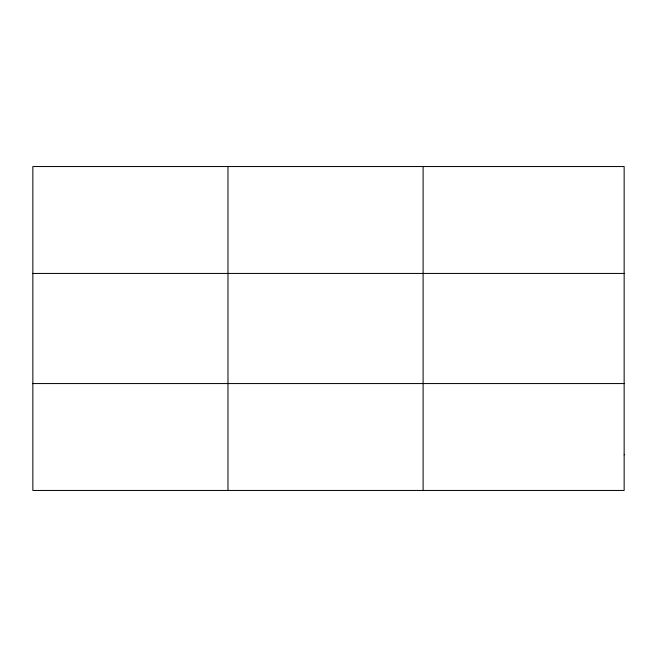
<?xml version="1.0" encoding="UTF-8"?>
<svg xmlns="http://www.w3.org/2000/svg" width="657" height="657" viewBox="0 0 657 657"><rect width="100%" height="100%" fill="white"/><g stroke="black" fill="none" stroke-linecap="round" stroke-linejoin="round"><path stroke-width="0.99" d="M227.979 490.459L227.979 166.541M423.108 490.459L423.108 166.541M32.85 273.435L624.15 273.435M32.85 383.565L624.15 383.565M624.15 454.825L624.15 490.459L32.85 490.459L32.85 166.541L624.15 166.541L624.15 454.825"/></g></svg>
